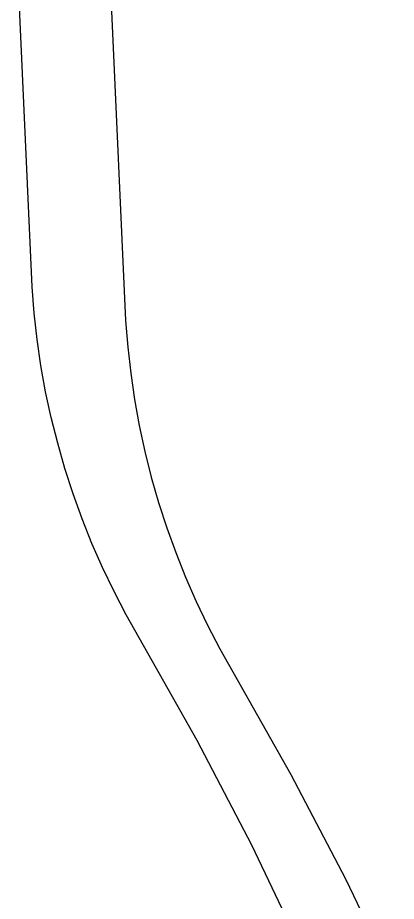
# Model space of a CAD drawing. Header units: millimetres. Extents: x 617751 to 636088, y 68402 to 77988.
# Drawn here: x 626790.7 to 626835.3, y 73760.7 to 73864.8 of the extents above; entities that cross this region are included whole.
import ezdxf

# ---------------------------------------------------------------- set-up
doc = ezdxf.new("R2010")
doc.units = ezdxf.units.MM
doc.header["$LTSCALE"] = 3
doc.header["$MEASUREMENT"] = 0
doc.layers.add('ALINHAMENTO PREDIAL', color=120, linetype='Continuous')

msp = doc.modelspace()

# ---------------------------------------------------------------- linework, layer by layer
at = {"layer": 'ALINHAMENTO PREDIAL'}
for points in [[(626824.24, 73754.85), (626818.24, 73767.37), (626811.82, 73779.68), (626804.99, 73791.76), (626803.46, 73794.48), (626802.02, 73797.24), (626800.67, 73800.05), (626799.42, 73802.9), (626798.26, 73805.8), (626797.2, 73808.73), (626796.24, 73811.7), (626795.38, 73814.69), (626794.62, 73817.72), (626793.96, 73820.76), (626793.41, 73823.83), (626792.95, 73826.91), (626792.61, 73830.01), (626792.36, 73833.12), (626790.67, 73870.41)], [(626824.24, 73754.85), (626818.24, 73767.37), (626811.82, 73779.68), (626804.99, 73791.76), (626803.46, 73794.48), (626802.02, 73797.24), (626800.67, 73800.05), (626799.42, 73802.9), (626798.26, 73805.8), (626797.2, 73808.73), (626796.24, 73811.7), (626795.38, 73814.69), (626794.62, 73817.72), (626793.96, 73820.76), (626793.41, 73823.83), (626792.95, 73826.91), (626792.61, 73830.01), (626792.36, 73833.12), (626790.67, 73870.41)], [(626824.24, 73754.85), (626818.24, 73767.37), (626811.82, 73779.68), (626804.99, 73791.76), (626803.46, 73794.48), (626802.02, 73797.24), (626800.67, 73800.05), (626799.42, 73802.9), (626798.26, 73805.8), (626797.2, 73808.73), (626796.24, 73811.7), (626795.38, 73814.69), (626794.62, 73817.72), (626793.96, 73820.76), (626793.41, 73823.83), (626792.95, 73826.91), (626792.61, 73830.01), (626792.36, 73833.12), (626790.67, 73870.41)], [(626824.24, 73754.85), (626818.24, 73767.37), (626811.82, 73779.68), (626804.99, 73791.76), (626803.46, 73794.48), (626802.02, 73797.24), (626800.67, 73800.05), (626799.42, 73802.9), (626798.26, 73805.8), (626797.2, 73808.73), (626796.24, 73811.7), (626795.38, 73814.69), (626794.62, 73817.72), (626793.96, 73820.76), (626793.41, 73823.83), (626792.95, 73826.91), (626792.61, 73830.01), (626792.36, 73833.12), (626790.67, 73870.41)], [(626824.24, 73754.85), (626818.24, 73767.37), (626811.82, 73779.68), (626804.99, 73791.76), (626803.46, 73794.48), (626802.02, 73797.24), (626800.67, 73800.05), (626799.42, 73802.9), (626798.26, 73805.8), (626797.2, 73808.73), (626796.24, 73811.7), (626795.38, 73814.69), (626794.62, 73817.72), (626793.96, 73820.76), (626793.41, 73823.83), (626792.95, 73826.91), (626792.61, 73830.01), (626792.36, 73833.12), (626790.67, 73870.41)], [(626824.24, 73754.85), (626818.24, 73767.37), (626811.82, 73779.68), (626804.99, 73791.76), (626803.46, 73794.48), (626802.02, 73797.24), (626800.67, 73800.05), (626799.42, 73802.9), (626798.26, 73805.8), (626797.2, 73808.73), (626796.24, 73811.7), (626795.38, 73814.69), (626794.62, 73817.72), (626793.96, 73820.76), (626793.41, 73823.83), (626792.95, 73826.91), (626792.61, 73830.01), (626792.36, 73833.12), (626790.67, 73870.41)], [(626824.24, 73754.85), (626818.24, 73767.37), (626811.82, 73779.68), (626804.99, 73791.76), (626803.46, 73794.48), (626802.02, 73797.24), (626800.67, 73800.05), (626799.42, 73802.9), (626798.26, 73805.8), (626797.2, 73808.73), (626796.24, 73811.7), (626795.38, 73814.69), (626794.62, 73817.72), (626793.96, 73820.76), (626793.41, 73823.83), (626792.95, 73826.91), (626792.61, 73830.01), (626792.36, 73833.12), (626790.67, 73870.41)], [(626824.24, 73754.85), (626818.24, 73767.37), (626811.82, 73779.68), (626804.99, 73791.76), (626803.46, 73794.48), (626802.02, 73797.24), (626800.67, 73800.05), (626799.42, 73802.9), (626798.26, 73805.8), (626797.2, 73808.73), (626796.24, 73811.7), (626795.38, 73814.69), (626794.62, 73817.72), (626793.96, 73820.76), (626793.41, 73823.83), (626792.95, 73826.91), (626792.61, 73830.01), (626792.36, 73833.12), (626790.67, 73870.41)], [(626801.7, 73866.42), (626803.39, 73829.13), (626803.64, 73826.02), (626803.99, 73822.93), (626804.44, 73819.84), (626804.99, 73816.77), (626805.65, 73813.73), (626806.41, 73810.7), (626807.27, 73807.71), (626808.23, 73804.74), (626809.29, 73801.81), (626810.45, 73798.92), (626811.7, 73796.06), (626813.05, 73793.25), (626814.49, 73790.49), (626816.03, 73787.77), (626822.86, 73775.69), (626829.27, 73763.38), (626835.28, 73750.86)], [(626801.7, 73866.42), (626803.39, 73829.13), (626803.64, 73826.02), (626803.99, 73822.93), (626804.44, 73819.84), (626804.99, 73816.77), (626805.65, 73813.73), (626806.41, 73810.7), (626807.27, 73807.71), (626808.23, 73804.74), (626809.29, 73801.81), (626810.45, 73798.92), (626811.7, 73796.06), (626813.05, 73793.25), (626814.49, 73790.49), (626816.03, 73787.77), (626822.86, 73775.69), (626829.27, 73763.38), (626835.28, 73750.86)], [(626801.7, 73866.42), (626803.39, 73829.13), (626803.64, 73826.02), (626803.99, 73822.93), (626804.44, 73819.84), (626804.99, 73816.77), (626805.65, 73813.73), (626806.41, 73810.7), (626807.27, 73807.71), (626808.23, 73804.74), (626809.29, 73801.81), (626810.45, 73798.92), (626811.7, 73796.06), (626813.05, 73793.25), (626814.49, 73790.49), (626816.03, 73787.77), (626822.86, 73775.69), (626829.27, 73763.38), (626835.28, 73750.86)], [(626801.7, 73866.42), (626803.39, 73829.13), (626803.64, 73826.02), (626803.99, 73822.93), (626804.44, 73819.84), (626804.99, 73816.77), (626805.65, 73813.73), (626806.41, 73810.7), (626807.27, 73807.71), (626808.23, 73804.74), (626809.29, 73801.81), (626810.45, 73798.92), (626811.7, 73796.06), (626813.05, 73793.25), (626814.49, 73790.49), (626816.03, 73787.77), (626822.86, 73775.69), (626829.27, 73763.38), (626835.28, 73750.86)], [(626801.7, 73866.42), (626803.39, 73829.13), (626803.64, 73826.02), (626803.99, 73822.93), (626804.44, 73819.84), (626804.99, 73816.77), (626805.65, 73813.73), (626806.41, 73810.7), (626807.27, 73807.71), (626808.23, 73804.74), (626809.29, 73801.81), (626810.45, 73798.92), (626811.7, 73796.06), (626813.05, 73793.25), (626814.49, 73790.49), (626816.03, 73787.77), (626822.86, 73775.69), (626829.27, 73763.38), (626835.28, 73750.86)], [(626801.7, 73866.42), (626803.39, 73829.13), (626803.64, 73826.02), (626803.99, 73822.93), (626804.44, 73819.84), (626804.99, 73816.77), (626805.65, 73813.73), (626806.41, 73810.7), (626807.27, 73807.71), (626808.23, 73804.74), (626809.29, 73801.81), (626810.45, 73798.92), (626811.7, 73796.06), (626813.05, 73793.25), (626814.49, 73790.49), (626816.03, 73787.77), (626822.86, 73775.69), (626829.27, 73763.38), (626835.28, 73750.86)], [(626801.7, 73866.42), (626803.39, 73829.13), (626803.64, 73826.02), (626803.99, 73822.93), (626804.44, 73819.84), (626804.99, 73816.77), (626805.65, 73813.73), (626806.41, 73810.7), (626807.27, 73807.71), (626808.23, 73804.74), (626809.29, 73801.81), (626810.45, 73798.92), (626811.7, 73796.06), (626813.05, 73793.25), (626814.49, 73790.49), (626816.03, 73787.77), (626822.86, 73775.69), (626829.27, 73763.38), (626835.28, 73750.86)], [(626801.7, 73866.42), (626803.39, 73829.13), (626803.64, 73826.02), (626803.99, 73822.93), (626804.44, 73819.84), (626804.99, 73816.77), (626805.65, 73813.73), (626806.41, 73810.7), (626807.27, 73807.71), (626808.23, 73804.74), (626809.29, 73801.81), (626810.45, 73798.92), (626811.7, 73796.06), (626813.05, 73793.25), (626814.49, 73790.49), (626816.03, 73787.77), (626822.86, 73775.69), (626829.27, 73763.38), (626835.28, 73750.86)]]:
    msp.add_lwpolyline(points, dxfattribs=at)

doc.saveas('drawing.dxf')
